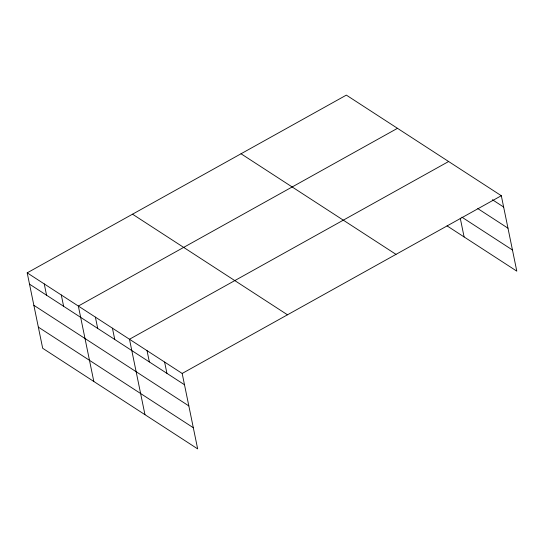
<?xml version="1.0" encoding="UTF-8"?>
<svg xmlns="http://www.w3.org/2000/svg" width="544" height="544" viewBox="0 0 544 544"><rect width="100%" height="100%" fill="white"/><g stroke="black" fill="none" stroke-linecap="round" stroke-linejoin="round"><path stroke-width="0.82" d="M27.2 272.85L182.172 373.449L197.656 448.882L42.684 348.282L27.2 272.85L346.344 95.118L501.316 195.718L516.8 271.15L447.066 225.882M397.487 128.316L78.343 306.048L93.826 381.48M448.623 161.514L129.479 339.245L144.962 414.678M182.172 373.449L501.316 195.718M492.395 199.723L503.635 207.026M477.775 208.576L507.98 228.188M461.876 217.151L512.455 249.988M241.026 153.768L395.998 254.368M132.518 214.193L287.49 314.799M29.519 284.152L184.491 384.758M33.864 305.313L188.836 405.919M38.338 327.121L193.31 427.72M460.265 218.226L464.107 236.946M164.608 362.052L166.926 373.354M147.043 350.649L149.362 361.95M112.431 328.182L114.757 339.483M95.384 317.111L97.709 328.42M61.295 294.984L63.614 306.286M44.248 283.914L46.566 295.222"/></g></svg>
